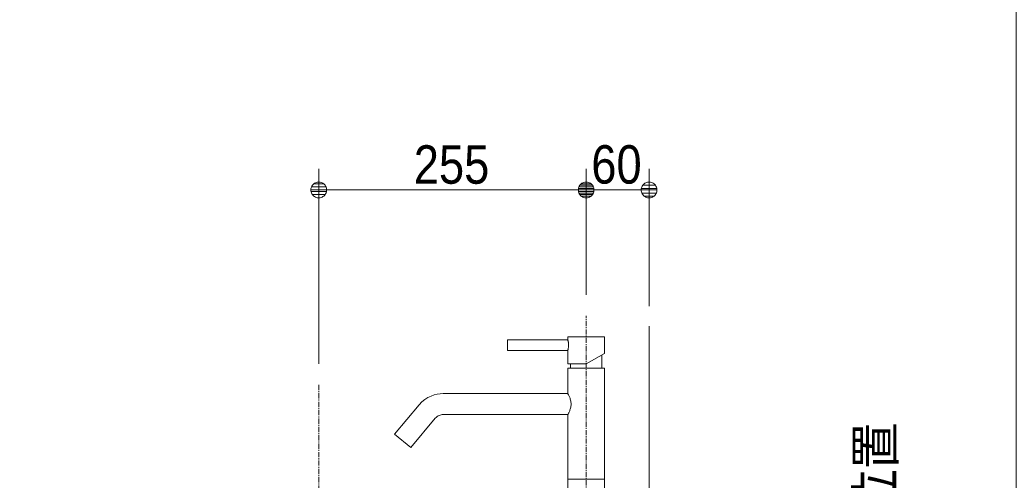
# Model space of a CAD drawing. Units: millimetres, scale not verified. Extents: x -6062 to 6062, y -3045 to 3045.
# Drawn here: x -3872 to -2922, y -1217 to -778 of the extents above; entities that cross this region are included whole.
import ezdxf
from ezdxf.enums import TextEntityAlignment as Align

# ---------------------------------------------------------------- set-up
doc = ezdxf.new("R2010")
doc.units = ezdxf.units.MM
doc.header["$LTSCALE"] = 20
doc.linetypes.add('CHAIN1', pattern=[8, 5, -1, 1, -1])
for name, color, linetype, lineweight in [('0-0_1図面枠', 7, 'Continuous', 9), ('0-1_4給排水', 7, 'Continuous', 9), ('0-2_5ボウル・キャビネット', 7, 'Continuous', 9), ('0-3_2寸法-1', 7, 'Continuous', 9), ('0-4_0', 7, 'Continuous', 9), ('0-5_2寸法-2', 7, 'Continuous', 9)]:
    doc.layers.add(name, color=color, linetype=linetype, lineweight=lineweight)
doc.styles.add('ＭＳ Ｐゴシック', font='')
doc.styles.get('ＭＳ Ｐゴシック').set_extended_font_data('MS PGothic')

# ---------------------------------------------------------------- blocks, each defined once
blk = doc.blocks.new('グループ-4')
at = {"layer": '0-0_1図面枠'}
blk.add_line((-22700, 41000), (-22700, -48600), dxfattribs=at)
blk = doc.blocks.new('グループ-10')
at = {"layer": '0-2_5ボウル・キャビネット'}
blk.add_lwpolyline([(-41700, -41400), (-29700, -41400), (-29700, -21400)], dxfattribs=at)
blk = doc.blocks.new('_Dot')
at = {"layer": '0-4_0'}
for p, q in [((-10, 0), (-20, 0)), ((9.78, 2), (-9.78, 2)), ((7.99, 6), (-7.99, 6)), ((9.16, -3.98), (-9.16, -3.98)), ((6, -7.98), (-6, -7.98))]:
    blk.add_line(p, q, dxfattribs=at)
for points in [[(10, 0), (9.92, 1.25), (9.69, 2.49), (9.3, 3.68), (8.76, 4.82), (8.09, 5.88), (7.29, 6.85), (6.37, 7.71), (5.36, 8.44), (4.26, 9.05), (3.09, 9.51), (1.87, 9.82), (0.63, 9.98), (-0.63, 9.98), (-1.87, 9.82), (-3.09, 9.51), (-4.26, 9.05), (-5.36, 8.44), (-6.37, 7.71), (-7.29, 6.85), (-8.09, 5.88), (-8.76, 4.82), (-9.3, 3.68), (-9.69, 2.49), (-9.92, 1.25), (-10, 0), (0, 0)], [(-10, 0), (-9.92, -1.25), (-9.69, -2.49), (-9.3, -3.68), (-8.76, -4.82), (-8.09, -5.88), (-7.29, -6.85), (-6.37, -7.71), (-5.36, -8.44), (-4.26, -9.05), (-3.09, -9.51), (-1.87, -9.82), (-0.63, -9.98), (0.63, -9.98), (1.87, -9.82), (3.09, -9.51), (4.26, -9.05), (5.36, -8.44), (6.37, -7.71), (7.29, -6.85), (8.09, -5.88), (8.76, -4.82), (9.3, -3.68), (9.69, -2.49), (9.92, -1.25), (10, 0), (0, 0)]]:
    blk.add_lwpolyline(points, close=True, dxfattribs=at)
blk = doc.blocks.new('グループ-56')
at = {"layer": '0-1_4給排水', "linetype": 'CHAIN1'}
blk.add_line((-30900, -28600), (-30900, -21200), dxfattribs=at)
at = {"layer": '0-1_4給排水'}
for p, q in [((-30600, -21946.8), (-30600, -22200)), ((-31200, -22120), (-31200, -22200)), ((-30550, -24320), (-31250, -24320))]:
    blk.add_line(p, q, dxfattribs=at)
blk.add_lwpolyline([(-32400, -21660), (-32400, -21860), (-31250, -21860), (-31250, -22120), (-30900, -22120), (-30550.1, -21918), (-30550, -21600), (-31250, -21600), (-31250, -21660)], close=True, dxfattribs=at)
for points in [[(-31250, -21860), (-31249.9, -21859.5), (-31249.5, -21858.1), (-31248.8, -21855.8), (-31248, -21852.6), (-31246.9, -21848.5), (-31245.7, -21843.6), (-31244.3, -21837.9), (-31242.9, -21831.4), (-31241.5, -21824.2), (-31240.1, -21816.4), (-31238.8, -21808), (-31237.7, -21799.1), (-31236.7, -21789.7), (-31236, -21780), (-31235.6, -21770.1), (-31235.4, -21760), (-31235.5, -21750.3), (-31236, -21740.7), (-31236.6, -21731.3), (-31237.5, -21722.2), (-31238.6, -21713.4), (-31239.9, -21705.1), (-31241.2, -21697.2), (-31242.7, -21689.9), (-31244.1, -21683.3), (-31245.4, -21677.4), (-31246.7, -21672.2), (-31247.8, -21667.9), (-31248.7, -21664.5), (-31249.4, -21662), (-31249.9, -21660.5), (-31250, -21660)], [(-30550, -27520), (-30550, -22200), (-31250, -22200), (-31250, -22685.7), (-33626.1, -22685.7), (-33685.2, -22688.6), (-33743.8, -22697.4), (-33801.2, -22711.8), (-33856.9, -22731.9), (-33919.3, -22762.2), (-33977.8, -22799.6), (-34033.2, -22845), (-34084, -22898), (-34085.7, -22900), (-34553.2, -23457.2), (-34246.8, -23714.3), (-33779.3, -23157.2), (-33762.9, -23139.8), (-33744.5, -23124.6), (-33724.5, -23111.6), (-33703, -23101.1), (-33684.5, -23094.4), (-33665.3, -23089.6), (-33645.8, -23086.7), (-33626.1, -23085.7), (-31250, -23085.7), (-31250, -27520)], [(-31250, -23085.7), (-31249.4, -23084.7), (-31247.8, -23081.8), (-31245.1, -23076.9), (-31241.4, -23070.3), (-31237, -23061.9), (-31231.9, -23051.9), (-31226.3, -23040.5), (-31220.4, -23027.6), (-31214.3, -23013.5), (-31208.4, -22998.1), (-31202.8, -22981.6), (-31197.7, -22964.1), (-31193.4, -22945.6), (-31190.1, -22926.4), (-31188, -22906.6), (-31187.2, -22886.6), (-31187.9, -22866.6), (-31189.8, -22846.8), (-31193, -22827.6), (-31197.2, -22809.2), (-31202.2, -22791.7), (-31207.8, -22775.2), (-31213.7, -22759.7), (-31219.7, -22745.4), (-31225.6, -22732.4), (-31231.2, -22720.7), (-31236.5, -22710.5), (-31241, -22701.8), (-31244.8, -22694.9), (-31247.7, -22689.9), (-31249.4, -22686.8), (-31250, -22685.7)]]:
    blk.add_lwpolyline(points, dxfattribs=at)
blk = doc.blocks.new('グループ-63')
at = {"layer": '0-1_4給排水', "linetype": 'CHAIN1'}
blk.add_line((-36000, -22520), (-36000, -33000), dxfattribs=at)

msp = doc.modelspace()

# ---------------------------------------------------------------- linework, layer by layer
at = {"layer": '0-3_2寸法-1'}
for p, q in [((-3587.5, -1106), (-3587.5, -920)), ((-3332.5, -1040), (-3332.5, -920)), ((-3332.5, -1040), (-3332.5, -920)), ((-3272.5, -1051), (-3272.5, -920)), ((-3572.49, -940), (-3347.51, -940)), ((-3287.51, -940), (-3317.49, -940))]:
    msp.add_line(p, q, dxfattribs=at)

# ---------------------------------------------------------------- block references
at = {"layer": '0-0_1図面枠', "xscale": 0.05, "yscale": 0.05}
msp.add_blockref('グループ-4', (-1787.5, 0), dxfattribs=at)
at = {"layer": '0-1_4給排水', "xscale": 0.05, "yscale": 0.05}
for name in ['グループ-56', 'グループ-63']:
    msp.add_blockref(name, (-1787.5, 0), dxfattribs=at)
at = {"layer": '0-2_5ボウル・キャビネット', "xscale": 0.05, "yscale": 0.05}
msp.add_blockref('グループ-10', (-1787.5, 0), dxfattribs=at)
at = {"layer": '0-3_2寸法-1', "xscale": 0.7503418, "yscale": 0.7503418, "rotation": 180}
for p in [(-3587.5, -940), (-3332.5, -940)]:
    msp.add_blockref('_Dot', p, dxfattribs=at)
at = {"layer": '0-3_2寸法-1', "xscale": 0.7503418, "yscale": 0.7503418}
for p in [(-3332.5, -940), (-3272.5, -940)]:
    msp.add_blockref('_Dot', p, dxfattribs=at)

# ---------------------------------------------------------------- texts
at = {"layer": '0-3_2寸法-1', "style": 'ＭＳ Ｐゴシック', "width": 0.9}
for s, p in [('255', (-3496.89, -945.06)), ('60', (-3327.58, -944.96))]:
    msp.add_text(s, height=36.66, dxfattribs=at).set_placement(p, align=Align.BOTTOM_LEFT)
at = {"layer": '0-5_2寸法-2', "style": 'ＭＳ Ｐゴシック', "width": 0.9}
msp.add_text('Pトラップ排水位置', height=36.66, rotation=90, dxfattribs=at).set_placement((-3027.48, -1550.42), align=Align.BOTTOM_LEFT)

doc.saveas('drawing.dxf')
